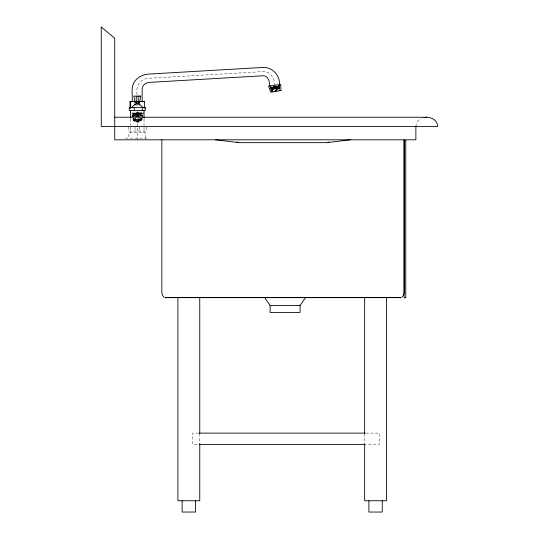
<?xml version="1.0" encoding="UTF-8"?>
<svg xmlns="http://www.w3.org/2000/svg" width="539" height="539" viewBox="0 0 539 539"><rect width="100%" height="100%" fill="white"/><g stroke="black" fill="none" stroke-linecap="round" stroke-linejoin="round"><path stroke-width="0.4" stroke-dasharray="2.69 2.02" d="M137.391 115.912L137.25 113.655L136.973 114.746M137.607 118.735L137.58 121.295L135.727 121.059M137.061 116.404L137.25 114.396L137.829 116.525M138.321 115.333L138.159 115.669L138.072 114.847L137.135 114.794L138.22 114.322L138.159 115.669L139.17 116.188M134.561 116.431L137.041 115.151L137.135 114.585L137.351 115.494C136.805 112.139 137.647 117.489 137.613 114.342L136.96 114.342L136.872 116.532M137.391 115.818L138.981 116.653M132.486 116.606L133.51 114.652L136.084 113.136L138.368 113.123L140.955 114.625M137.506 115.73L137.088 115.818M137.411 116.828L137.33 113.897L136.347 113.945M137.492 116.175L137.64 116.478L137.613 114.342M137.25 114.578L136.994 115.353L134.602 116.592M137.021 114.962L137.095 114.248L137.472 116.37L136.859 116.498M136.219 116.626L137.283 116.074L137.33 113.897L139.493 114.335M137.088 115.912L137.25 114.396M136.637 116.586L137.101 116.202M415.872 126.409C415.946 122.932 418.311 119.968 421.336 118.465M137.122 115.164L137.33 113.897L137.526 115.548M137.081 114.74L137.344 113.608L137.64 114.288M138.26 113.574L138.368 113.136M138.072 114.847L138.22 114.322M141.002 119.712L141.541 118.472M132.944 116.707L134.359 114.477L136.306 113.567M132.702 116.323L134.218 114.228L136.913 113.284M133.376 116.458L133.564 115.952M133.47 116.451L133.948 115.474M140.106 118.924L140.255 118.533M140.43 118.445L139.264 119.901M141.299 118.742L140.423 120.197M141.306 119.207L141.514 118.661M142.694 118.31L141.548 120.177L139.136 121.996A5.1 5.1 0 0 1 135.39 122.009L134.083 121.248L132.735 119.49A4.487 4.487 0 0 1 132.493 118.789M139.096 113.358L138.921 113.763L139.648 114.066M137.034 114.288L137.344 113.608L137.6 114.74M133.308 116.458L134.763 114.666M133.396 116.619L134.972 114.868M136.104 116.64L137.31 115.898M141.683 118.742L140.127 120.574L138.233 121.329A4.939 4.939 0 0 1 136.293 121.336M139.79 113.682L139.54 114.073L140.207 114.45M135.505 116.667L137.081 115.737L137.25 117.677M138.988 118.688L137.923 119.449M133.611 115.952L134.319 115.043M135.201 116.464L136.428 115.642M139.399 118.54L138.321 119.335L139.183 118.796M140.052 119.227L138.873 120.143M140.847 118.984L138.867 120.359M140.41 114.106L140.1 114.457L140.598 114.922M133.692 116.128L134.224 115.615M134.009 115.487C136.023 113.5 139.931 113.857 141.292 116.431L142.68 116.128L142.822 116.855M139.965 120.581L140.915 119.799M138.422 119.328L138.914 119.018M134.669 114.672L135.276 114.349M134.534 115.299C136.556 113.83 139.877 114.302 141.083 116.592M135.687 115.979L136.785 115.548M139.426 120.116L141.137 118.513L142.431 118.957L141.043 118.519M140.389 120.244L138.853 121.154M139.911 114.652L140.74 115.454L142.026 114.827L142.68 116.128L141.124 115.919L140.005 114.645L138.227 113.938M135.033 114.079L135.646 113.776M140.74 115.454L142.026 114.827C140.133 112.334 136.246 112.045 133.766 113.81L134.817 114.713L133.847 113.776L132.102 116.181A3.847 3.847 0 0 0 131.974 116.889M135.181 114.356L135.841 114.106M138.442 120.332L138.995 120.123M139.79 120.608L138.429 121.086A5.619 5.619 0 0 1 136.219 121.1L134.245 120.264M141.124 115.919L142.404 115.434L141.124 115.919L141.319 116.424M135.74 114.113L136.441 113.938M138.55 120.312L137.984 120.46A3.672 3.672 0 0 1 136.535 120.46L135.868 120.365M133.578 118.546L135.774 120.372L138.961 120.352M132.163 116.357L132.143 113.116L135.148 113.022M136.987 113.466L136.199 113.574L136.091 113.143M142.411 117.94L142.384 113.089L137.836 113.197M138.294 121.787L134.952 121.295L132.951 118.681M136.677 115.555L137.155 115.494M131.415 113.062L136.697 113.008M143.118 113.143L139.379 113.183M140.834 115.447L142.404 115.434M135.478 112.988L138.617 112.974M139.049 113.217L135.909 113.23M136.845 113.015L137.613 113.015M137.6 113.123L137.25 113.473M136.845 113.352L139.756 113.844L141.898 116.296M136.913 114.585L137.546 114.578M137.256 115.339L139.877 116.579M137.047 115.501L137.533 115.494M137.499 113.008L139.635 112.974M137.034 113.203L134.898 113.23M125.526 138.112L149.081 138.112M198.608 433.12L192.719 433.12L192.719 444.392L198.608 444.392M366.008 433.12L379.469 433.12L379.469 444.392L366.008 444.392M139.069 113.008L142.882 113.015M135.457 113.203L131.139 113.177M139.796 113.008L142.384 113.089M134.73 113.197L132.17 113.136M137.546 115.144L140.039 116.417M137.903 115.541L137.425 115.501L137.304 116.835L137.25 115.501M137.539 115.898L138.752 116.633M137.499 116.074L138.57 116.619M137.068 119.503L136.003 119.22M136.475 120.527L137.101 120.608M137.573 113.459L138.26 113.561M141.541 118.647L142.013 118.755L140.982 120.702L138.691 121.659A6.461 6.461 0 0 1 136.151 121.673L133.881 120.709L132.116 118.31M137.795 115.548L138.9 115.966M133.672 118.54L134.79 119.813L136.569 120.453A3.813 3.813 0 0 0 138.072 120.446M135.639 120.13L136.091 120.325M134.514 120.595L136.313 121.356A5.127 5.127 0 0 0 138.334 121.349M135.208 118.56L136.3 119.335M135.228 119.887L135.639 120.157M135.087 120.918L133.719 119.826M135.7 119.038L136.192 119.341L135.511 118.701M135.808 119.031L135.316 118.553M134.871 119.584L135.249 119.914M134.575 119.247L134.905 119.631M134.096 120.217L133.207 118.769M133.281 119.321L134.029 120.197M134.676 113.702L134.925 114.086M134.346 118.87L134.615 119.301M132.938 118.769L133.632 119.739M137.041 114.82L137.398 115.535M140.558 115.589L140.787 116.107M135.363 113.372L135.538 113.783M134.191 118.472L134.393 118.944M133.106 118.688L133.322 119.234M271.373 87.291L272.795 91.071M270.827 86.57L272.808 91.873L271.461 87.278M270.659 86.597L272.633 91.9L271.036 86.543M271.717 91.246L270.16 86.671L272.411 91.94L270.773 86.584M270.329 86.644L272.276 91.96L270.612 86.604M270.753 88.989L271.238 90.518M270.295 86.651L272 92.007M271.771 87.237L272.855 91.064M272 87.203L273.28 91.792M272.35 87.15L273.381 90.976M272.613 87.116L273.819 91.704M272.997 87.055L273.765 90.121M273.28 87.015L274.028 90.08M273.509 86.193L274.398 90.02M273.819 86.146L275.018 91.502M137.25 113.655L137.492 114.746M274.25 86.085L275.065 89.912M274.567 86.038L275.658 91.401L275.234 85.95M274.722 85.755C275.058 78.445 270.356 70.825 262.365 71.653L149.182 78.236C140.511 78.33 135.026 86.786 137.216 95.026M274.87 86.516L275.173 88.032M271.885 87.224L272.653 91.098M275.005 85.977L276.035 91.334L275.672 85.883M278.212 86.294L278.778 89.319L278.326 85.506L279.283 90.795M275.314 85.937L276.305 91.293L276.022 86.617M272.222 87.17L273.078 91.825M136.994 114.49L137.196 115.636M275.752 85.869L276.541 90.464M272.478 87.136L273.145 91.017M136.96 114.342L137.162 115.548M276.184 86.59L276.938 91.185L276.723 86.516M278.575 85.465L279.182 89.258M272.855 87.082L273.583 91.745M276.588 86.536L277.181 90.363M276.878 86.496L277.437 90.316M273.132 87.042L273.59 90.148M278.831 85.431L279.485 89.986M277.255 86.435L277.673 89.501M278.986 85.411L279.694 90.727M273.536 86.981L274.149 91.65M277.524 86.402L277.915 89.461M273.738 86.159L274.21 90.053M277.868 86.348L278.414 90.943M278.104 86.314L278.447 89.373M274.169 86.099L274.755 91.549M278.535 85.472L279.061 90.835M274.486 86.051L274.87 89.946M137.492 115.171L137.593 116.202M279.573 86.873L279.424 85.351L279.579 89.198L279.182 85.384L279.593 90.747M278.791 85.438L279.141 89.265M278.953 85.418L279.424 90.774M274.924 85.991L275.389 91.441M276.433 86.563L276.675 91.232M137.56 114.955L137.64 116.478M277.113 86.462L277.295 91.125M277.383 86.422L277.545 91.084M277.733 86.368L277.834 89.474M277.976 86.334L278.063 89.44M278.265 85.512L278.373 89.393M137.25 113.352L137.243 111.175M364.647 433.605L364.647 443.678M199.747 433.605L199.747 443.678M146.298 127.11L146.298 131.058L128.309 131.058L128.309 127.11M145.712 138.112L145.712 132.756L128.888 132.756L128.888 138.112M144.034 118.782L144.034 125.446M144.034 127.11L144.034 132.756M139.567 127.11L139.567 131.058M137.432 115.339L137.432 116.377M137.398 112.685L137.351 116.828M137.304 118.91L137.304 139.81M135.04 127.11L135.04 131.058M130.573 118.782L130.573 125.446M130.573 127.11L130.573 132.756M137.789 112.698L137.694 113.924L137.802 112.678"/><path stroke-width="0.81" d="M136.266 101.77C134.757 104.303 139.749 104.317 138.233 101.77M264.676 297.616L270.093 305.539L270.093 312.431L300.088 312.431L300.088 305.539L305.505 297.616M131.462 107.638L134.386 104.815L140.234 104.815L143.152 107.638M402.074 297.05L403.549 294.988L404.095 292.165L404.095 139.81M327.476 142.444L329.033 142.006M279.519 84.562C279.99 74.961 271.811 66.499 262.17 67.483L148.683 74.086C143.893 74.402 139.143 76.383 135.862 79.94C130.27 85.688 132.695 94.406 132.244 101.5L134.467 101.44M139.251 101.581L142.161 101.487L142.161 88.76C142.35 84.987 146.136 82.454 149.674 82.366L262.554 75.797C268.031 75.116 269.891 81.638 269.743 85.93M350.256 139.81L326.701 142.66L239.215 142.66L215.661 139.81M423.977 117.549C429.9 116.08 437.54 119.746 437.742 126.409L101.258 126.409L101.258 26.95L114.719 38.235L114.719 139.81L415.872 139.81L415.872 126.409M400.046 297.811L401.09 297.616L400.362 297.616M143.563 113.123L143.751 113.042M139.601 96.124L139.978 96.124M130.02 108.164L129.98 101.467L134.878 101.386M139.507 101.622L144.405 101.541L144.439 108.238M135.154 101.426L130.478 101.527L133.874 101.628M139.978 101.608L143.926 101.487L142.175 101.399M134.75 101.595L132.244 101.521L135.154 101.5M139.251 101.5L141.986 101.46M136.468 101.992L135.013 101.992L135.013 104.815M137.89 101.992L139.608 101.992L139.608 104.815M114.719 117.239L426.807 117.239M165.554 297.616L164.833 297.616L165.871 297.811M270.093 305.539L300.088 305.539M199.45 433.12L365.166 433.12M199.45 444.392L365.166 444.392M139.574 101.379L144.405 101.541M129.98 101.467L134.831 101.635M139.655 101.413L140.868 101.426M236.884 142.006L238.44 142.444M163.843 297.05L162.367 294.988L161.828 292.165L161.828 139.81M130.667 101.615L130.701 108.312M138.227 103.481L138.227 96.164M386.497 297.616L386.497 500.758L364.647 500.758L364.647 443.678M382.252 500.758L382.252 512.043L368.892 512.043L368.892 500.758M364.647 297.616L364.647 433.605M199.747 297.616L199.747 433.605M199.747 443.678L199.747 500.758L177.897 500.758L177.897 297.616M195.502 500.758L195.502 512.043L182.142 512.043L182.142 500.758M144.034 110.455L144.034 117.953M142.256 107.632L142.256 110.455M136.266 102.969L136.266 96.164M134.251 107.632L134.251 110.455M130.573 110.455L130.573 117.953M140.76 96.124L139.608 101.77L135.019 101.77L133.861 96.124L140.76 96.124M400.234 297.616L165.682 297.616L400.234 297.616M280.96 90.518L270.74 92.216L268.543 86.092L280.718 84.394L280.96 90.518M145.301 107.632L129.299 107.632L129.299 110.455L145.301 110.455L145.301 107.632M405.773 140.423L404.162 140.423L404.162 297.811L405.773 297.811L405.773 140.423"/></g></svg>
